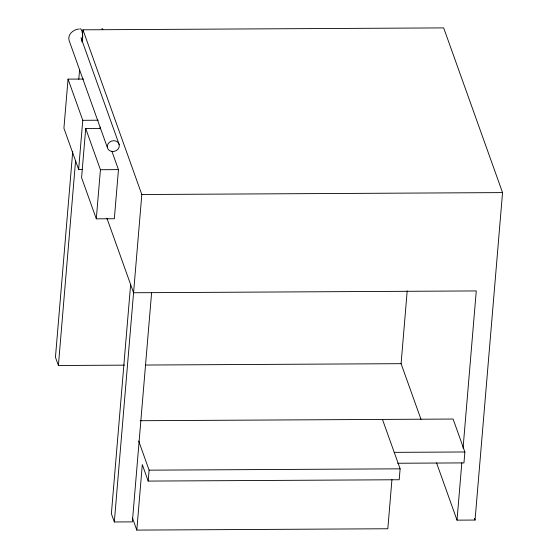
<?xml version="1.0" encoding="UTF-8"?>
<svg xmlns="http://www.w3.org/2000/svg" width="558" height="558" viewBox="0 0 558 558"><rect width="100%" height="100%" fill="white"/><g stroke="black" fill="none" stroke-linecap="round" stroke-linejoin="round"><path stroke-width="0.84" d="M83.505 79.048L68.048 79.131L63.919 128.249L78.643 169.423L82.075 169.409M72.735 151.42L55.451 357.266L58.395 365.504L124.497 365.148M78.79 79.327L79.592 69.778M81.921 41.983L82.947 29.818L443.68 27.9L502.549 192.601L475.053 520.049L457.016 520.147L436.523 462.798M58.395 365.504L75.595 160.599M78.643 169.423L82.765 120.305L68.048 79.131M100.307 128.466L85.709 128.542L81.587 177.66L96.304 218.834L114.341 218.736L118.463 169.625L111.823 151.051M100.077 128.828L100.224 127.105M96.304 218.834L100.426 169.716L85.709 128.542M130.628 284.524L111.377 513.737L114.32 521.967L132.358 521.87L151.609 292.664M114.32 521.967L141.816 194.526L82.947 29.818M391.939 479.643L387.817 528.761L136.808 530.1L142.304 464.612L148.191 481.08L399.2 479.747L400.121 468.832L382.46 419.421M148.191 481.08L149.112 470.164L138.684 441.008M421.004 419.379L401.09 363.676L407.2 290.892M457.016 520.147L461.829 462.84M463.07 448.081L476.267 290.934L133.571 292.755L106.92 218.213M140.163 420.711L453.103 419.044L464.877 451.98L463.956 462.896L397.624 463.252M79.717 29.114L80.171 28.814A6.222 1.869 85.8 0 1 82.019 31.555L82.528 34.561A6.103 2.811 79.9 0 1 82.696 37.63M78.678 29.037C73.217 29.63 67.413 34.477 69.08 40.441L107.373 147.57M82.765 120.305L98.222 120.228M100.426 169.716L118.463 169.625M141.816 194.526L502.549 192.601M145.373 365.037L401.09 363.676M394.234 452.357L464.877 451.98M149.112 470.164L400.121 468.832M474.467 518.41L475.053 520.049M80.987 37.7L119.224 144.682A6.11 5.371 -19.7 0 1 111.3 151.406A6.11 5.371 -19.7 0 1 109.375 142.29A6.11 5.371 -19.7 0 1 119.224 144.682M132.497 518.047L136.808 530.1M82.521 34.512L82.528 34.554A6.054 1.82 85.8 0 1 82.542 37.651M101.849 28.974A6.138 1.381 -84.5 0 1 102.874 29.33M82.361 38.976A6.054 1.82 85.8 0 1 82.068 40.016"/></g></svg>
